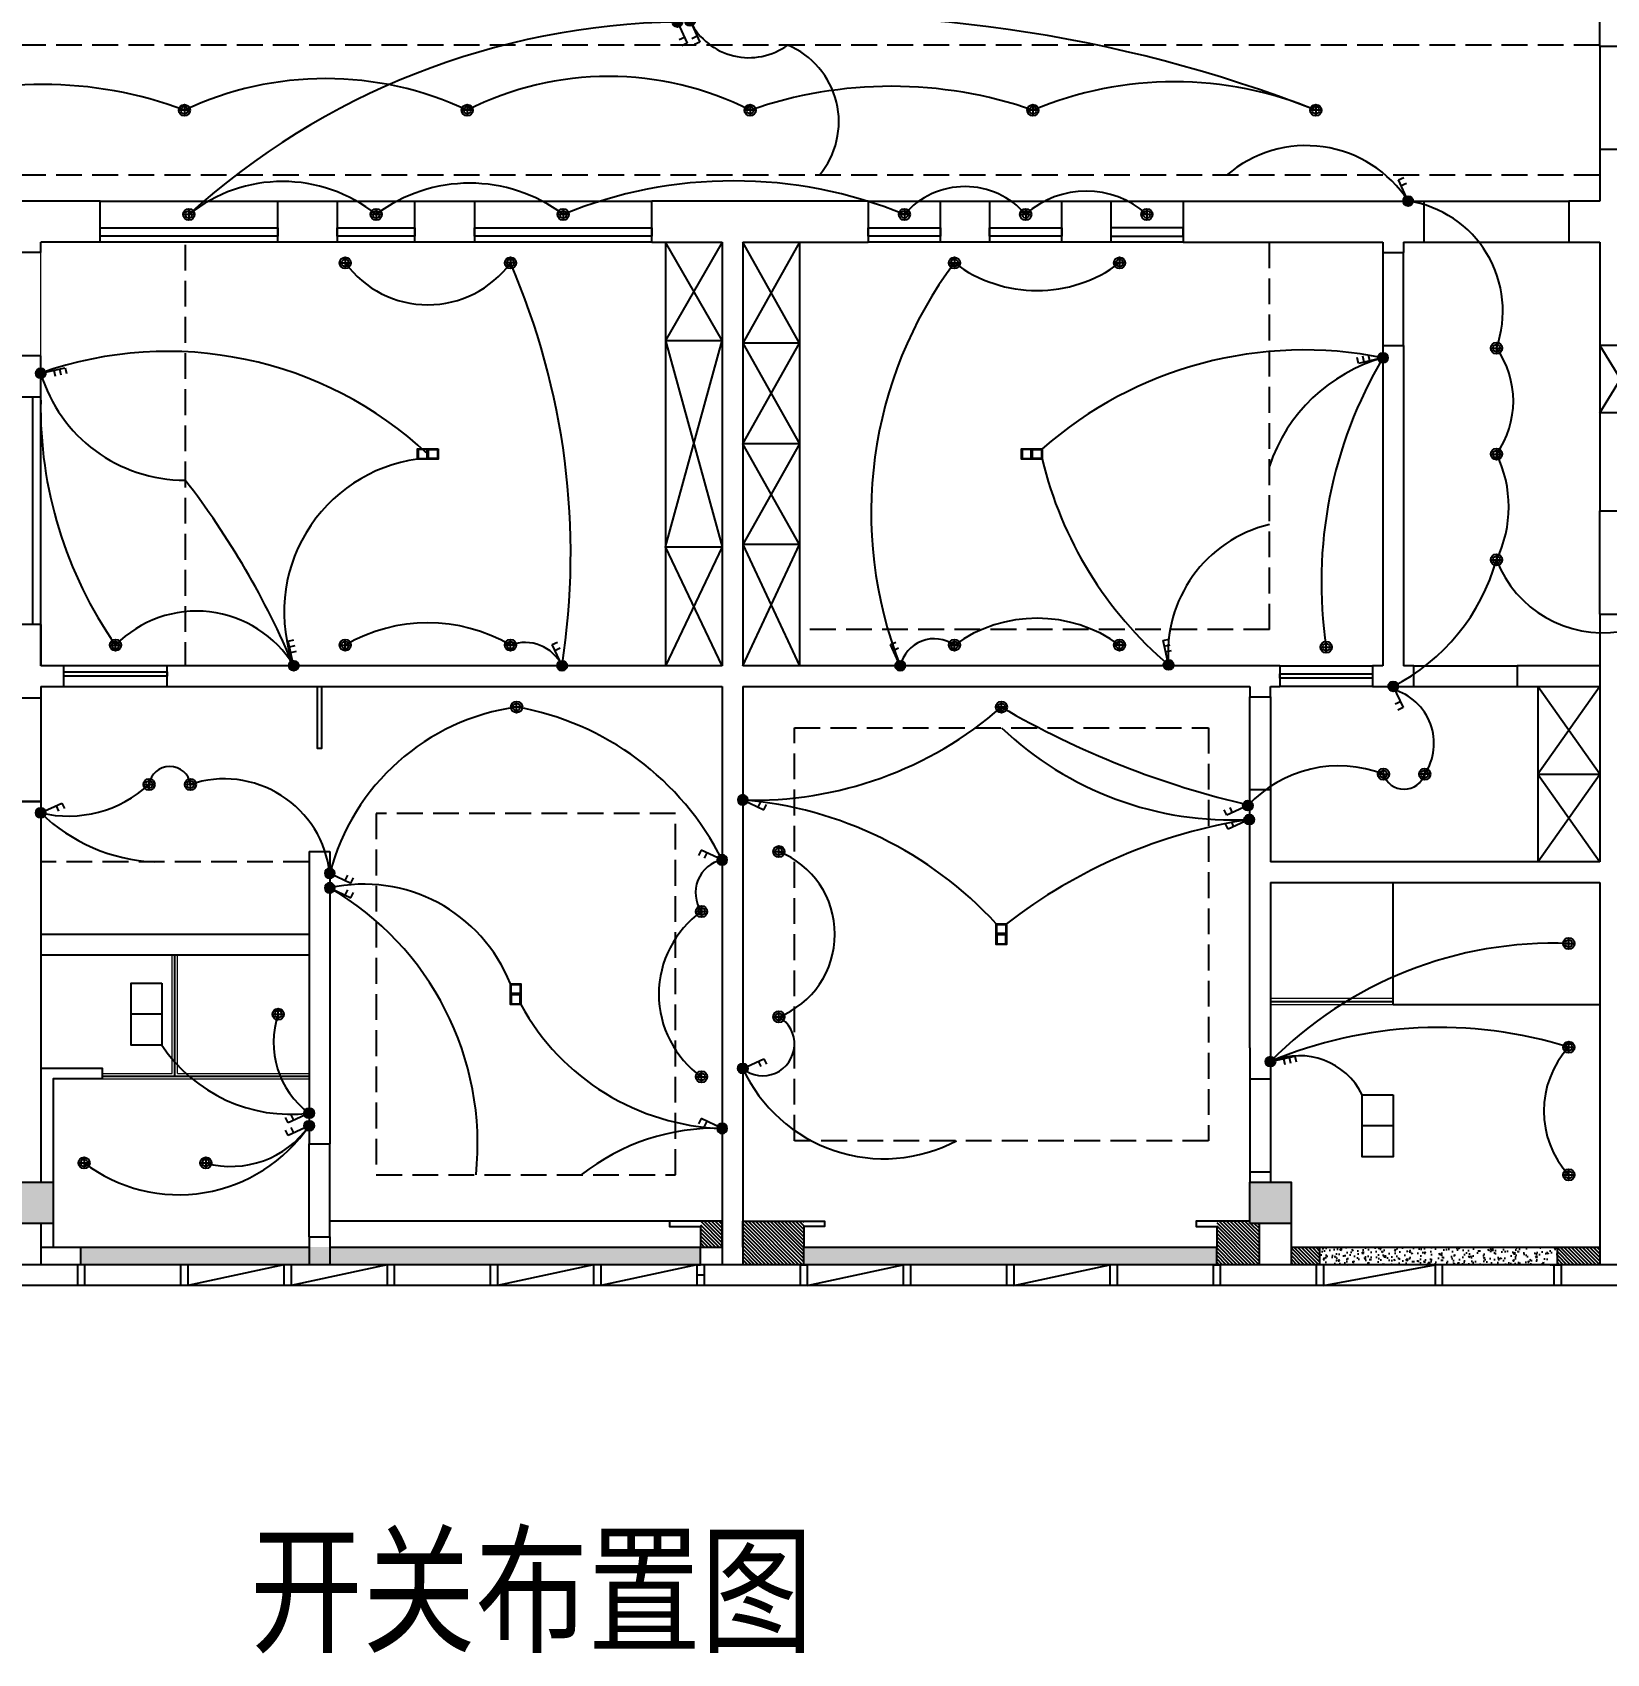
# Model space of a CAD drawing. Header units: millimetres. Extents: x 561810 to 956823, y -438984 to -391712.
# Drawn here: x 830117 to 845363, y -418569 to -402870 of the extents above; entities that cross this region are included whole.
import ezdxf

# ---------------------------------------------------------------- set-up
doc = ezdxf.new("R2010")
doc.units = ezdxf.units.MM
doc.header["$LTSCALE"] = 10
doc.header["$MEASUREMENT"] = 0
doc.linetypes.add('DASH', pattern=[0.35, 0.25, -0.1])
doc.layers.get('0').update_dxf_attribs({"linetype": 'CONTINUOUS'})
for name, color, linetype in [('4-P灯具', 142, 'CONTINUOUS'), ('5-P开关', 4, 'CONTINUOUS'), ('5-P开关图例', 4, 'CONTINUOUS'), ('PUB_HATCH', 144, 'CONTINUOUS'), ('WALL', 7, 'CONTINUOUS'), ('WINDOW', 4, 'CONTINUOUS'), ('填充', 8, 'CONTINUOUS'), ('墙', 7, 'CONTINUOUS')]:
    doc.layers.add(name, color=color, linetype=linetype)
doc.layers.add('家居内线', color=251, linetype='CONTINUOUS', lineweight=13)
doc.layers.add('细线', color=250, linetype='CONTINUOUS', lineweight=5)
doc.styles.add('12', font='', dxfattribs={"width": 0.8})
doc.styles.get('12').set_extended_font_data('SimSun')

# ---------------------------------------------------------------- blocks, each defined once
blk = doc.blocks.new('ghdfg')
at = {"layer": '5-P开关图例'}
blk.add_hatch(color=4, dxfattribs=at).paths.add_polyline_path([(251192, 62859, 1), (251095, 62859, 1)])
at = {"layer": '5-P开关图例', "color": 4}
for p, q in [((251152, 62875), (251265, 63070)), ((251209, 62973), (251259, 62944)), ((251237, 63022), (251287, 62993)), ((251265, 63070), (251315, 63041))]:
    blk.add_line(p, q, dxfattribs=at)
blk.add_circle((251144, 62859), 48.4, dxfattribs=at)
blk = doc.blocks.new('dfghdfhgd')
at = {"layer": '5-P开关图例'}
blk.add_hatch(color=4, dxfattribs=at).paths.add_polyline_path([(251209, 63552, 1), (251112, 63552, 1)])
at = {"layer": '5-P开关图例', "color": 4}
for p, q in [((251160, 63552), (251273, 63747)), ((251273, 63747), (251323, 63719)), ((251242, 63694), (251292, 63666))]:
    blk.add_line(p, q, dxfattribs=at)
blk.add_circle((251160, 63552), 48.4, dxfattribs=at)

msp = doc.modelspace()

# ---------------------------------------------------------------- hatches: boundary and pattern name
h = msp.add_hatch()
h.set_pattern_fill('ANSI31', color=250, scale=200, angle=-90, style=0)
h.set_pattern_definition([(315, (836796.954, -414802.755), (17.6777, 17.6777), [])])
h.paths.add_polyline_path([(836587, -414382.8), (836587, -414632.8), (836797, -414632.8), (836797, -414382.8)])
h = msp.add_hatch()
h.set_pattern_fill('ANSI31', color=250, scale=200, angle=-90, style=0)
h.set_pattern_definition([(315, (837786.954, -414802.755), (17.6777, 17.6777), [])])
h.paths.add_polyline_path([(837587, -414632.8), (837587, -414382.8), (836997, -414382.8), (836997, -414632.8), (836997, -414802.8), (837587, -414802.8)])
h = msp.add_hatch()
h.set_pattern_fill('ANSI31', color=250, scale=200, angle=-90, style=0)
h.set_pattern_definition([(315, (841996.954, -414802.755), (17.6777, 17.6777), [])])
h.paths.add_polyline_path([(841997, -414802.8), (841997, -414402.8), (841907, -414402.8), (841907, -414382.8), (841587, -414382.8), (841587, -414632.8), (841587, -414802.8), (841622, -414802.8)])
h = msp.add_hatch()
h.set_pattern_fill('AR-CONC', color=250, scale=20, style=0)
h.set_pattern_definition([(50, (835586.95, -414802.76), (143.452, -12.5504), [15, -165]), (355, (835586.95, -414802.76), (-27.7503, 150.4384), [12, -132]), (100.4514, (835598.91, -414803.8), (115.702, 137.888), [12.748, -140.2284]), (46.184, (835586.95, -414762.76), (213.448, -33.104), [22.5, -247.5]), (96.6356, (835604.74, -414765.51), (186.9325, 194.824), [19.122, -210.343]), (351.184, (835586.95, -414762.76), (186.932, 194.824), [18, -198]), (21, (835606.95, -414772.76), (119.3814, -80.5238), [15, -165]), (326, (835606.95, -414772.76), (48.663, 145.03), [12, -132]), (71.4514, (835616.9, -414779.47), (168.0445, 64.506), [12.748, -140.2284]), (37.5, (835586.954, -414802.755), (2.43197, 66.57877), [0, -130.4, 0, -134, 0, -132.5]), (7.5, (835586.954, -414802.755), (52.6139, 78.8823), [0, -76.4, 0, -127.4, 0, -50.5]), (327.5, (835542.354, -414802.755), (106.7645, -4.511), [0, -50, 0, -156, 0, -207]), (317.5, (835522.35, -414802.755), (116.6372, 20.021), [0, -65, 0, -103.6, 0, -147])])
h.paths.add_polyline_path([(830587, -414632.8), (830587, -414802.8), (830622, -414802.8), (836587, -414802.8), (836587, -414632.8)])
h = msp.add_hatch()
h.set_pattern_fill('AR-CONC', color=250, scale=20, style=0)
h.set_pattern_definition([(50, (841586.95, -414802.76), (143.452, -12.5504), [15, -165]), (355, (841586.95, -414802.76), (-27.75, 150.4384), [12, -132]), (100.4514, (841598.91, -414803.8), (115.702, 137.888), [12.748, -140.2284]), (46.184, (841586.95, -414762.76), (213.448, -33.104), [22.5, -247.5]), (96.6356, (841604.74, -414765.51), (186.933, 194.824), [19.122, -210.343]), (351.184, (841586.95, -414762.76), (186.932, 194.824), [18, -198]), (21, (841606.95, -414772.76), (119.3814, -80.5238), [15, -165]), (326, (841606.95, -414772.76), (48.663, 145.03), [12, -132]), (71.4514, (841616.9, -414779.47), (168.0445, 64.506), [12.748, -140.2284]), (37.5, (841586.954, -414802.755), (2.432, 66.5788), [0, -130.4, 0, -134, 0, -132.5]), (7.5, (841586.954, -414802.755), (52.6139, 78.8823), [0, -76.4, 0, -127.4, 0, -50.5]), (327.5, (841542.354, -414802.755), (106.7645, -4.511), [0, -50, 0, -156, 0, -207]), (317.5, (841522.35, -414802.755), (116.6372, 20.021), [0, -65, 0, -103.6, 0, -147])])
h.paths.add_polyline_path([(841587, -414802.8), (841587, -414632.8), (837587, -414632.8), (837587, -414802.8), (837622, -414802.8)])
h = msp.add_hatch()
h.set_pattern_fill('AR-CONC', color=250, scale=20, style=0)
h.set_pattern_definition([(50, (844886.95, -414802.76), (143.452, -12.5504), [15, -165]), (355, (844886.95, -414802.76), (-27.75, 150.438), [12, -132]), (100.4514, (844898.91, -414803.8), (115.702, 137.888), [12.748, -140.228]), (46.184, (844886.95, -414762.76), (213.448, -33.104), [22.5, -247.5]), (96.636, (844904.74, -414765.51), (186.933, 194.824), [19.122, -210.343]), (351.184, (844886.95, -414762.76), (186.932, 194.824), [18, -198]), (21, (844906.95, -414772.76), (119.3814, -80.524), [15, -165]), (326, (844906.95, -414772.76), (48.663, 145.03), [12, -132]), (71.4514, (844916.9, -414779.47), (168.0445, 64.506), [12.748, -140.228]), (37.5, (844886.954, -414802.755), (2.432, 66.5788), [0, -130.4, 0, -134, 0, -132.5]), (7.5, (844886.954, -414802.755), (52.614, 78.8823), [0, -76.4, 0, -127.4, 0, -50.5]), (327.5, (844842.354, -414802.755), (106.7645, -4.511), [0, -50, 0, -156, 0, -207]), (317.5, (844822.35, -414802.755), (116.6372, 20.021), [0, -65, 0, -103.6, 0, -147])])
h.paths.add_polyline_path([(842587, -414632.8), (842587, -414802.8), (842622, -414802.8), (844887, -414802.8), (844887, -414632.8)])
at = {"layer": 'PUB_HATCH'}
h = msp.add_hatch(color=256, dxfattribs=at)
h.paths.add_polyline_path([(829917, -414402.8), (829917, -414002.8), (830317, -414002.8), (830317, -414402.8)])
h.paths.add_polyline_path([(818057, -414402.8), (818057, -414002.8), (818457, -414002.8), (818457, -414402.8)])
h.paths.add_polyline_path([(818057, -409202.8), (818057, -408802.8), (818457, -408802.8), (818457, -409202.8)])
h.paths.add_polyline_path([(818057, -402742.8), (818057, -402342.8), (818457, -402342.8), (818457, -402742.8)])
h.paths.add_polyline_path([(853767, -402742.8), (853767, -402342.8), (854167, -402342.8), (854167, -402742.8)])
h.paths.add_polyline_path([(853767, -409202.8), (853767, -408802.8), (854167, -408802.8), (854167, -409202.8)])
h.paths.add_polyline_path([(853767, -414402.8), (853767, -414002.8), (854167, -414002.8), (854167, -414402.8)])
h.paths.add_polyline_path([(841907, -414402.8), (841907, -414002.8), (842307, -414002.8), (842307, -414402.8)])
at = {"layer": '墙'}
h = msp.add_hatch(dxfattribs=at)
h.set_pattern_fill('ANSI31', color=250, scale=200, angle=-90, style=0)
h.set_pattern_definition([(315, (845296.954, -414802.755), (17.67767, 17.67767), [])])
h.paths.add_polyline_path([(842587, -414802.8), (842587, -414632.8), (842307, -414632.8), (842307, -414802.8)])
h.paths.add_polyline_path([(844887, -414632.8), (844887, -414802.8), (844922, -414802.8), (845297, -414802.8), (845297, -414632.8)])

# ---------------------------------------------------------------- linework, layer by layer
at = {"color": 250}
for p, q in [((830772.4, -404502.8), (832492.4, -404502.8)), ((833067.3, -404502.8), (833822.2, -404502.8)), ((834397.1, -404502.8), (836117, -404502.8)), ((838212, -404502.8), (841261.8, -404502.8)), ((836117, -404902.8), (830772.4, -404902.8)), ((841261.8, -404902.8), (838212, -404902.8))]:
    msp.add_line(p, q, dxfattribs=at)
at = {"color": 1}
for p, q in [((830552, -414802.8), (830552, -415002.8)), ((830622, -414802.8), (830552, -414802.8)), ((830622, -414802.8), (830622, -415002.8)), ((831552, -414802.8), (831552, -415002.8)), ((831622, -414802.8), (831622, -415002.8)), ((832552, -414802.8), (831622, -415002.8)), ((832552, -414802.8), (832552, -415002.8)), ((832622, -414802.8), (832622, -415002.8)), ((833552, -414802.8), (832622, -415002.8)), ((833552, -414802.8), (833552, -415002.8)), ((833622, -414802.8), (833622, -415002.8)), ((834552, -414802.8), (834552, -415002.8)), ((834622, -414802.8), (834622, -415002.8)), ((835552, -414802.8), (834622, -415002.8)), ((835552, -414802.8), (835552, -415002.8)), ((835622, -414802.8), (835622, -415002.8)), ((836552, -414802.8), (835622, -415002.8)), ((836552, -414802.8), (836552, -415002.8)), ((836622, -414802.8), (836552, -414802.8)), ((836552, -414802.8), (836587, -414802.8)), ((836622, -414902.8), (836552, -414902.8)), ((836622, -414802.8), (836622, -415002.8)), ((837552, -414802.8), (837552, -415002.8)), ((837552, -414802.8), (837622, -414802.8)), ((837622, -414802.8), (837622, -415002.8)), ((837622, -415002.8), (838552, -414802.8)), ((838552, -414802.8), (838552, -415002.8)), ((838622, -414802.8), (838622, -415002.8)), ((839552, -414802.8), (839552, -415002.8)), ((839622, -414802.8), (839622, -415002.8)), ((839622, -415002.8), (840552, -414802.8)), ((840552, -414802.8), (840552, -415002.8)), ((840622, -414802.8), (840622, -415002.8)), ((841552, -414802.8), (841552, -415002.8)), ((841622, -414802.8), (841622, -415002.8)), ((842552, -414802.8), (842552, -415002.8)), ((842622, -414802.8), (842622, -415002.8)), ((842622, -415002.8), (843702, -414802.8)), ((843702, -414802.8), (843702, -415002.8)), ((843772, -414802.8), (843772, -415002.8)), ((844852, -414802.8), (844852, -415002.8)), ((844922, -414802.8), (844922, -415002.8))]:
    msp.add_line(p, q, dxfattribs=at)
at = {"color": 250}
for points in [[(836797, -404902.8), (836247, -405852.8), (836797, -407852.8), (836247, -409002.8)], [(836797, -409002.8), (836247, -407852.8), (836797, -405852.8), (836247, -404902.8)], [(837547, -404902.8), (836997, -405877.8), (837547, -406852.8), (836997, -407827.8), (837547, -409002.8)], [(836997, -409002.8), (837547, -407827.8), (836997, -406852.8), (837547, -405877.8), (836997, -404902.8)]]:
    msp.add_lwpolyline(points, dxfattribs=at)
at = {"color": 1}
for points in [[(842622, -414802.8), (842552, -414802.8)], [(844852, -414802.8), (844922, -414802.8)]]:
    msp.add_lwpolyline(points, dxfattribs=at)
at = {"color": 251}
for centre, radius, start, end in [((836467.7, -409972.6), 7203.8, 90.83179, 132.1613), ((837676.1, -416110.2), 13403, 68.68842, 95.09086), ((837057.6, -402477.7), 637.1, 207.08372, 306.05371), ((837121.6, -403736), 805.7, 320.10557, 67.30111), ((830217.8, -407263.3), 3889.2, 69.3613, 110.63871), ((832958.5, -406534.4), 3216.9, 64.7968, 115.2032), ((835698.1, -406321.6), 3025.7, 63.08039, 116.91961), ((838437.8, -407559.6), 4167.4, 70.80994, 109.19006), ((841177.5, -406886.2), 3538.3, 67.22318, 112.77682), ((842453.2, -405144.3), 1178.1, 32.99343, 130.82139), ((832539.6, -405763.2), 1449.4, 51.25275, 128.74725), ((834351.9, -405836.6), 1506.2, 53.06025, 126.93975), ((836909.5, -408673.7), 4365.8, 67.75916, 112.24084), ((839149.4, -405137.4), 774.4, 40.66302, 139.33698), ((840324.3, -405285.4), 878.1, 48.00749, 131.99251), ((843280.6, -405568.5), 1077.8, 340.52809, 81.4219), ((833947, -404513.7), 993.5, 216.36663, 323.63337), ((828239.9, -407919), 7090.4, 351.20827, 23.40325), ((842280.7, -407522.1), 4039.9, 143.17443, 201.49987), ((839847, -404038.1), 1331.7, 233.07723, 306.92277), ((831427.5, -409649.2), 3690.4, 46.94343, 109.4775), ((842433.5, -409782.9), 3837.9, 78.52652, 131.37092), ((843575.7, -406440.3), 884.6, 324.59383, 35.4062), ((843632.3, -407579.1), 1617.1, 105.617, 161.70209), ((846862.8, -408196), 4262.2, 149.32634, 188.45584), ((831591.7, -405749.1), 1456.9, 196.79603, 270.20562), ((834218.7, -406498.3), 4022.3, 179.06127, 214.95304), ((834050.4, -408484.8), 1496, 97.81685, 200.25564), ((843567.8, -406119.3), 3775.7, 193.53115, 229.60624), ((843253.8, -407465.3), 1162, 333.82943, 26.17057), ((825248.9, -412120.8), 8028.3, 22.85395, 37.74807), ((842395.1, -408880), 1279.3, 103.47863, 185.15664), ((842386.8, -407439.4), 1984.4, 297.29619, 344.25713), ((845324.9, -407582), 1101.7, 201.0491, 278.98254), ((831706.5, -409574.8), 1100.7, 31.30974, 135.46334), ((833947, -410184.8), 1596.9, 59.93502, 120.06498), ((839847, -409905.6), 1362.5, 54.04378, 125.95622), ((834886.7, -409178.5), 400.9, 26.00344, 110.39374), ((838852.5, -409081.3), 339.7, 55.07366, 166.63526), ((843149.9, -409754.3), 541.7, 326.56696, 74.21885), ((835110.9, -411567.1), 2185.6, 97.99304, 165.28887), ((834326.4, -412126.4), 2765.7, 26.71076, 79.99297), ((837107, -406673), 3631.4, 268.26286, 311.26198), ((843818.7, -401993.8), 8574.8, 239.77329, 257.11764), ((841736.9, -407255.1), 3241.3, 226.40877, 272.93418), ((831447, -410179.6), 201.8, 7.63985, 172.36015), ((842769.4, -411170.7), 1198.7, 68.84897, 137.22284), ((830463.6, -409301.6), 1156.8, 256.6739, 312.62348), ((831976, -411125.9), 1027.3, 6.36341, 108.68108), ((843402, -409989.4), 209.8, 197.58617, 342.41383), ((836693.8, -414034.1), 3743.7, 42.54543, 85.35595), ((831375.7, -409210.5), 1694, 225.90768, 267.35445), ((842660.7, -415495.1), 5060, 98.61481, 127.90723), ((837028.1, -411602.8), 861.2, 291.72998, 68.27002), ((836862.2, -411199.3), 322.8, 101.66063, 214.73656), ((833325.2, -412648.5), 1530, 21.6832, 102.39055), ((831559, -413638), 2870, 354.1061, 59.93233), ((837164.9, -412183.3), 981.1, 125.36993, 234.63007), ((844849, -415543.3), 3853.4, 87.80014, 135.36563), ((833302.1, -412651.7), 850.3, 161.20407, 233.54964), ((836871.8, -411177.3), 2307.2, 208.64335, 268.14165), ((837191.4, -412666.4), 306.1, 230.55253, 59.46343), ((843740.9, -416716.7), 4210.7, 72.64154, 112.83371), ((832617.9, -411851.3), 1495.1, 213.55821, 276.87851), ((845662.7, -413315.3), 907.8, 137.14172, 222.85828), ((842386.8, -413460.9), 681.4, 26.42093, 112.6553), ((838364.7, -412269.9), 1507, 204.83146, 297.81763), ((831535.2, -412598.8), 1526.1, 233.00836, 325.7693), ((832042.1, -412930.5), 920.5, 254.55343, 325.09097), ((836730.1, -415575.2), 2093, 88.16909, 128.30435)]:
    msp.add_arc(centre, radius, start, end, dxfattribs=at)
at = {"layer": '4-P灯具', "color": 250, "ltscale": 20}
for p, q in [((831588.6, -403568.8), (831588.6, -403678.8)), ((834328.3, -403568.8), (834328.3, -403678.8)), ((837068, -403568.8), (837068, -403678.8)), ((839807.6, -403568.8), (839807.6, -403678.8)), ((842547.3, -403568.8), (842547.3, -403678.8)), ((831643.6, -403623.8), (831533.6, -403623.8)), ((834383.3, -403623.8), (834273.3, -403623.8)), ((837123, -403623.8), (837013, -403623.8)), ((839862.6, -403623.8), (839752.6, -403623.8)), ((842602.3, -403623.8), (842492.3, -403623.8)), ((831687.4, -404632.8), (831577.4, -404632.8)), ((831632.4, -404577.8), (831632.4, -404687.8)), ((833501.7, -404632.8), (833391.7, -404632.8)), ((833446.7, -404577.8), (833446.7, -404687.8)), ((835312.1, -404632.8), (835202.1, -404632.8)), ((835257.1, -404577.8), (835257.1, -404687.8)), ((838617, -404632.8), (838507, -404632.8)), ((838562, -404577.8), (838562, -404687.8)), ((839791.9, -404632.8), (839681.9, -404632.8)), ((839736.9, -404577.8), (839736.9, -404687.8)), ((840966.8, -404632.8), (840856.8, -404632.8)), ((840911.8, -404577.8), (840911.8, -404687.8)), ((833092, -405102.8), (833202, -405102.8)), ((833147, -405047.8), (833147, -405157.8)), ((834802, -405102.8), (834692, -405102.8)), ((834747, -405047.8), (834747, -405157.8)), ((838992, -405102.8), (839102, -405102.8)), ((839047, -405047.8), (839047, -405157.8)), ((840702, -405102.8), (840592, -405102.8)), ((840647, -405047.8), (840647, -405157.8)), ((844241.7, -405927.8), (844351.7, -405927.8)), ((844296.7, -405872.8), (844296.7, -405982.8)), ((844296.7, -406897.8), (844296.7, -407007.8)), ((844241.7, -406952.8), (844351.7, -406952.8)), ((844241.7, -407977.8), (844351.7, -407977.8)), ((844296.7, -407922.8), (844296.7, -408032.8)), ((830922, -408857.8), (830922, -408747.8)), ((833147, -408857.8), (833147, -408747.8)), ((834747, -408857.8), (834747, -408747.8)), ((839047, -408857.8), (839047, -408747.8)), ((840647, -408857.8), (840647, -408747.8)), ((842647, -408877.8), (842647, -408767.8)), ((830867, -408802.8), (830977, -408802.8)), ((833092, -408802.8), (833202, -408802.8)), ((834802, -408802.8), (834692, -408802.8)), ((838992, -408802.8), (839102, -408802.8)), ((840702, -408802.8), (840592, -408802.8)), ((842592, -408822.8), (842702, -408822.8)), ((834862, -409402.8), (834752, -409402.8)), ((834807, -409457.8), (834807, -409347.8)), ((839557, -409402.8), (839447, -409402.8)), ((839502, -409457.8), (839502, -409347.8)), ((843202, -410107.8), (843202, -409997.8)), ((843602, -410107.8), (843602, -409997.8)), ((831192, -410152.8), (831302, -410152.8)), ((831247, -410207.8), (831247, -410097.8)), ((831702, -410152.8), (831592, -410152.8)), ((831647, -410207.8), (831647, -410097.8)), ((843147, -410052.8), (843257, -410052.8)), ((843657, -410052.8), (843547, -410052.8)), ((837292, -410802.8), (837402, -410802.8)), ((837347, -410857.8), (837347, -410747.8)), ((836542, -411383.3), (836652, -411383.3)), ((836597, -411328.3), (836597, -411438.3)), ((844942, -411692.8), (845052, -411692.8)), ((844997, -411747.8), (844997, -411637.8)), ((832442.2, -412377.8), (832552.2, -412377.8)), ((832497.2, -412432.8), (832497.2, -412322.8)), ((837347, -412457.8), (837347, -412347.8)), ((837292, -412402.8), (837402, -412402.8)), ((844942.2, -412697.8), (845052.2, -412697.8)), ((844997.2, -412752.8), (844997.2, -412642.8)), ((836542, -412983.3), (836652, -412983.3)), ((836597, -413038.3), (836597, -412928.3)), ((830617, -413762.8), (830617, -413872.8)), ((831797, -413762.8), (831797, -413872.8)), ((830562, -413817.8), (830672, -413817.8)), ((831742, -413817.8), (831852, -413817.8)), ((844942.2, -413932.8), (845052.2, -413932.8)), ((844997.2, -413987.8), (844997.2, -413877.8))]:
    msp.add_line(p, q, dxfattribs=at)
at = {"layer": '4-P灯具', "color": 142}
for points in [[(834047, -406902.8), (834047, -407002.8), (833847, -407002.8), (833847, -406902.8), (834047, -406902.8)], [(839897, -406902.8), (839897, -407002.8), (839697, -407002.8), (839697, -406902.8), (839897, -406902.8)], [(839452, -411502.8), (839552, -411502.8), (839552, -411702.8), (839452, -411702.8), (839452, -411502.8)], [(834747, -412083.3), (834847, -412083.3), (834847, -412283.3), (834747, -412283.3), (834747, -412083.3)]]:
    msp.add_lwpolyline(points, dxfattribs=at)
for centre in [(831588.6, -403623.8), (834328.3, -403623.8), (837068, -403623.8), (839807.6, -403623.8), (842547.3, -403623.8), (831632.4, -404632.8), (833446.7, -404632.8), (835257.1, -404632.8), (838562, -404632.8), (839736.9, -404632.8), (840911.8, -404632.8), (833147, -405102.8), (834747, -405102.8), (839047, -405102.8), (840647, -405102.8), (844296.7, -405927.8), (844296.7, -406952.8), (844296.7, -407977.8), (830922, -408802.8), (833147, -408802.8), (834747, -408802.8), (839047, -408802.8), (840647, -408802.8), (842647, -408822.8), (834807, -409402.8), (839502, -409402.8), (843202, -410052.8), (843602, -410052.8), (831247, -410152.8), (831647, -410152.8), (837347, -410802.8), (836597, -411383.3), (844997, -411692.8), (832497.2, -412377.8), (837347, -412402.8), (844997.2, -412697.8), (836597, -412983.3), (830617, -413817.8), (831797, -413817.8), (844997.2, -413932.8)]:
    msp.add_circle(centre, 55, dxfattribs=at)
at = {"layer": '4-P灯具', "color": 250, "ltscale": 20}
for centre in [(831588.6, -403623.8), (834328.3, -403623.8), (837068, -403623.8), (839807.6, -403623.8), (842547.3, -403623.8), (831632.4, -404632.8), (833446.7, -404632.8), (835257.1, -404632.8), (838562, -404632.8), (839736.9, -404632.8), (840911.8, -404632.8), (833147, -405102.8), (834747, -405102.8), (839047, -405102.8), (840647, -405102.8), (844296.7, -405927.8), (844296.7, -406952.8), (844296.7, -407977.8), (830922, -408802.8), (833147, -408802.8), (834747, -408802.8), (839047, -408802.8), (840647, -408802.8), (842647, -408822.8), (834807, -409402.8), (839502, -409402.8), (843202, -410052.8), (843602, -410052.8), (831247, -410152.8), (831647, -410152.8), (837347, -410802.8), (836597, -411383.3), (844997, -411692.8), (832497.2, -412377.8), (837347, -412402.8), (844997.2, -412697.8), (836597, -412983.3), (830617, -413817.8), (831797, -413817.8), (844997.2, -413932.8)]:
    msp.add_circle(centre, 35, dxfattribs=at)
at = {"layer": 'WALL'}
for p, q in [((845297, -403002.8), (845297, -402742.8)), ((845297, -403002.8), (845497, -403002.8)), ((845497, -404002.8), (845297, -404002.8)), ((845297, -404002.8), (845297, -404502.8)), ((830772.4, -404502.8), (829997, -404502.8)), ((830772.4, -404902.8), (830772.4, -404502.8)), ((832492.4, -404902.8), (832492.4, -404502.8)), ((838212, -404502.8), (836117, -404502.8)), ((836117, -404902.8), (836117, -404502.8)), ((838212, -404502.8), (838212, -404902.8)), ((841261.8, -404502.8), (843596.6, -404502.8)), ((841261.8, -404502.8), (841261.8, -404902.8)), ((843596.6, -404902.8), (843596.6, -404502.8)), ((845297, -404502.8), (844996.8, -404502.8)), ((844996.8, -404502.8), (844996.8, -404902.8)), ((830197, -405002.8), (829997, -405002.8)), ((830197, -405002.8), (830197, -404902.8)), ((830772.4, -404902.8), (830197, -404902.8)), ((836117, -404902.8), (836797, -404902.8)), ((836797, -404902.8), (836797, -409002.8)), ((836997, -404902.8), (836997, -409002.8)), ((836997, -404902.8), (838212, -404902.8)), ((841261.8, -404902.8), (843197, -404902.8)), ((843196.6, -405002.8), (843397, -405002.8)), ((843197, -404902.8), (843197, -405002.8)), ((843397, -404902.8), (843596.6, -404902.8)), ((843397, -404902.8), (843397, -405002.8)), ((844996.8, -404902.8), (845297, -404902.8)), ((845297, -404902.8), (845297, -405902.8)), ((843197, -405902.8), (843197, -409002.8)), ((843197, -405902.8), (843397, -405902.8)), ((843397, -405902.8), (843397, -409002.8)), ((845696.8, -405902.8), (845297, -405902.8)), ((830197, -406002.8), (829997, -406002.8)), ((830197, -409002.8), (830197, -406002.8)), ((830197, -406402.8), (829997, -406402.8)), ((845297, -406552.8), (845297, -407502.8)), ((845696.8, -406552.8), (845297, -406552.8)), ((845297, -407502.8), (845497, -407502.8)), ((830197, -408602.8), (829997, -408602.8)), ((830197, -408602.8), (830197, -409002.8)), ((845297, -408502.8), (845297, -410902.8)), ((845297, -408502.8), (845497, -408502.8)), ((830422, -409002.8), (830197, -409002.8)), ((830422, -409202.8), (830422, -409002.8)), ((836797, -409002.8), (831422, -409002.8)), ((831422, -409202.8), (831422, -409002.8)), ((831422, -409202.8), (831422, -409002.8)), ((842197, -409002.8), (836997, -409002.8)), ((842197, -409002.8), (842197, -409202.8)), ((843097, -409002.8), (843097, -409202.8)), ((843197, -409002.8), (843097, -409002.8)), ((843496.6, -409002.8), (843397, -409002.8)), ((843496.6, -409202.8), (843496.6, -409002.8)), ((845297, -409002.8), (844496.6, -409002.8)), ((844496.6, -409002.8), (844496.6, -409202.8)), ((830197, -409202.8), (830197, -409317.8)), ((830197, -409202.8), (830422, -409202.8)), ((830197, -409202.8), (830197, -409317.8)), ((831422, -409202.8), (836797, -409202.8)), ((836797, -409202.8), (836797, -414802.8)), ((836997, -409202.8), (836997, -414802.8)), ((836997, -409202.8), (841907, -409202.8)), ((841907, -409202.8), (841907, -409302.8)), ((842107, -409202.8), (842197, -409202.8)), ((842107, -409302.8), (842107, -409202.8)), ((843097, -409202.8), (843496.6, -409202.8)), ((844496.6, -409202.8), (845297, -409202.8)), ((830197, -409317.8), (829997, -409317.8)), ((829997, -410317.8), (830197, -410317.8)), ((830197, -410317.8), (829997, -410317.8)), ((830197, -410317.8), (830197, -414002.8)), ((842107, -410202.8), (842107, -410902.8)), ((842107, -410202.8), (842107, -410902.8)), ((832797, -410802.8), (832797, -413632.8)), ((832797, -410802.8), (832997, -410802.8)), ((832997, -410802.8), (832997, -413632.8)), ((845297, -410902.8), (842107, -410902.8)), ((842107, -411102.8), (842107, -413002.8)), ((842107, -411102.8), (845297, -411102.8)), ((845297, -411102.8), (845297, -414802.8)), ((830197, -411602.8), (832797, -411602.8)), ((830197, -411802.8), (832797, -411802.8)), ((832797, -413632.8), (832997, -413632.8)), ((841907, -413902.8), (841907, -414002.8)), ((842107, -413902.8), (842107, -414002.8)), ((830197, -414402.8), (830197, -414802.8)), ((841997, -414402.8), (841997, -414802.8)), ((842307, -414402.8), (842307, -414802.8)), ((832797, -414532.8), (832997, -414532.8)), ((832797, -414532.8), (832797, -414802.8)), ((832997, -414532.8), (832997, -414802.8)), ((830197, -414632.8), (832797, -414632.8)), ((832997, -414632.8), (836797, -414632.8)), ((837587, -414632.8), (841587, -414632.8)), ((842307, -414632.8), (845297, -414632.8))]:
    msp.add_line(p, q, dxfattribs=at)
for points in [[(832492.4, -404502.8), (833067.3, -404502.8), (833067.3, -404902.8), (832492.4, -404902.8)], [(833822.2, -404502.8), (834397.1, -404502.8), (834397.1, -404902.8), (833822.2, -404902.8)], [(838912, -404502.8), (839386.9, -404502.8), (839386.9, -404902.8), (838912, -404902.8)], [(840086.9, -404502.8), (840561.8, -404502.8), (840561.8, -404902.8), (840086.9, -404902.8)]]:
    msp.add_lwpolyline(points, close=True, dxfattribs=at)
for points in [[(841907, -409302.8), (842107, -409302.8)], [(841907, -412702.8), (841907, -410502.8), (841907, -410502.8), (841907, -410202.8), (842107, -410202.8)], [(841907, -412702.8), (841907, -412702.8), (841907, -413002.8), (842107, -413002.8)], [(830797, -413002.8), (830797, -412902.8), (830197, -412902.8)], [(830797, -413002.8), (830317, -413002.8), (830317, -414632.8)], [(841907, -413902.8), (842107, -413902.8)], [(829917, -414402.8), (829917, -414002.8), (830317, -414002.8), (830317, -414402.8), (829917, -414402.8)], [(841907, -414402.8), (841907, -414002.8), (842307, -414002.8), (842307, -414402.8), (841907, -414402.8)], [(841907, -414402.8), (841907, -414002.8), (842307, -414002.8), (842307, -414402.8), (841907, -414402.8)], [(841997, -414002.8), (842197, -414002.8)], [(842587, -414802.8), (842587, -414632.8)], [(844887, -414802.8), (844887, -414632.8)]]:
    msp.add_lwpolyline(points, dxfattribs=at)
at = {"layer": 'WINDOW'}
for p, q in [((830117, -406402.8), (830117, -408602.8)), ((831497, -412977.8), (831497, -411802.8)), ((842107, -412252.8), (843297, -412252.8)), ((830797, -412977.8), (832797, -412977.8)), ((854617, -414802.8), (817617, -414802.8)), ((854737, -415002.8), (817417, -415002.8))]:
    msp.add_line(p, q, dxfattribs=at)
for points in [[(830772.4, -404762.8), (832492.4, -404762.8), (832492.4, -404842.8), (830772.4, -404842.8)], [(833067.3, -404762.8), (833822.2, -404762.8), (833822.2, -404842.8), (833067.3, -404842.8)], [(834397.1, -404762.8), (836117, -404762.8), (836117, -404842.8), (834397.1, -404842.8)], [(838212, -404762.8), (838912, -404762.8), (838912, -404842.8), (838212, -404842.8)], [(839386.9, -404762.8), (840086.9, -404762.8), (840086.9, -404842.8), (839386.9, -404842.8)], [(841261.8, -404762.8), (840561.8, -404762.8), (840561.8, -404842.8), (841261.8, -404842.8)], [(832917, -409202.8), (832917, -409802.8), (832877, -409802.8), (832877, -409202.8)]]:
    msp.add_lwpolyline(points, close=True, dxfattribs=at)
for points in [[(830422, -409062.8), (831422, -409062.8), (831422, -409102.8), (830422, -409102.8), (830422, -409062.8)], [(842197, -409082.8), (843097, -409082.8), (843097, -409122.8), (842197, -409122.8), (842197, -409082.8)]]:
    msp.add_lwpolyline(points, dxfattribs=at)
at = {"layer": '填充', "color": 2, "linetype": 'DASH', "ltscale": 100}
for p, q in [((845297, -402992.8), (827947, -402992.8)), ((845297, -404252.8), (829747, -404252.8)), ((831597, -404925.8), (831597, -409002.8)), ((842097, -408652.8), (842097, -404902.8)), ((842097, -408652.8), (837547, -408652.8)), ((832797, -410902.8), (830197, -410902.8))]:
    msp.add_line(p, q, dxfattribs=at)
at = {"layer": '填充', "color": 142, "ltscale": 0.01}
for p, q in [((843596.6, -404502.8), (844996.8, -404502.8)), ((843196.6, -405002.8), (843196.6, -405902.8)), ((843397, -405902.8), (843397, -405002.8)), ((843596.6, -404902.8), (844996.8, -404902.8)), ((845297, -405902.8), (845297, -406552.8)), ((845297, -408502.8), (845297, -407502.8)), ((831422, -409002.8), (830422, -409002.8)), ((843496.6, -409002.8), (844496.6, -409002.8)), ((830422, -409202.8), (831422, -409202.8)), ((843496.6, -409202.8), (844496.6, -409202.8)), ((830197, -409317.8), (830197, -410317.8)), ((841907, -410202.8), (841907, -409302.8)), ((842107, -409302.8), (842107, -410202.8)), ((843297, -412282.8), (843297, -411102.8)), ((843297, -412282.8), (845297, -412282.8)), ((841907, -413002.8), (841907, -413902.8)), ((842107, -413002.8), (842107, -413902.8)), ((832797, -414532.8), (832797, -413632.8)), ((832997, -414532.8), (832997, -413632.8)), ((836287, -414382.8), (832997, -414382.8)), ((830587, -414802.8), (830587, -414632.8)), ((836587, -414802.8), (836587, -414632.8))]:
    msp.add_line(p, q, dxfattribs=at)
at = {"layer": '填充', "color": 250, "ltscale": 0.01}
for p, q in [((836247, -404902.8), (836247, -409002.8)), ((837547, -404902.8), (837547, -409002.8)), ((836247, -405852.8), (836797, -405852.8)), ((837547, -405877.8), (836997, -405877.8)), ((837547, -406852.8), (836997, -406852.8)), ((837547, -407827.8), (836997, -407827.8)), ((836247, -407852.8), (836797, -407852.8)), ((844697, -409202.8), (844697, -410902.8)), ((844697, -410052.8), (845297, -410052.8))]:
    msp.add_line(p, q, dxfattribs=at)
at = {"layer": '填充', "color": 2, "linetype": 'DASH', "ltscale": 100}
for points in [[(837497, -409602.8), (841507, -409602.8), (841507, -413602.8), (837497, -413602.8)], [(833447, -413932.8), (836347, -413932.8), (836347, -410432.8), (833447, -410432.8)]]:
    msp.add_lwpolyline(points, close=True, dxfattribs=at)
at = {"layer": '填充', "color": 142, "ltscale": 0.01}
for points in [[(831372, -412077.8), (831372, -412677.8), (831072, -412677.8), (831072, -412077.8)], [(843297, -413157.8), (843297, -413757.8), (842997, -413757.8), (842997, -413157.8)]]:
    msp.add_lwpolyline(points, close=True, dxfattribs=at)
for points in [[(836797, -414632.8), (836797, -414382.8), (836287, -414382.8), (836287, -414432.8), (836587, -414432.8), (836587, -414632.8)], [(836797, -414632.8), (836797, -414382.8), (836287, -414382.8), (836287, -414432.8), (836587, -414432.8), (836587, -414632.8)], [(836997, -414632.8), (836997, -414382.8), (837787, -414382.8), (837787, -414432.8), (837587, -414432.8), (837587, -414632.8)], [(841907, -414382.8), (841387, -414382.8), (841387, -414432.8), (841587, -414432.8), (841587, -414632.8)], [(837587, -414802.8), (837587, -414632.8)], [(841552, -414802.8), (841622, -414802.8), (841587, -414802.8), (841587, -414632.8)]]:
    msp.add_lwpolyline(points, dxfattribs=at)
at = {"layer": '墙', "color": 142}
msp.add_line((845297, -403002.8), (845297, -404002.8), dxfattribs=at)
at = {"layer": '墙', "color": 250}
for p, q in [((845297, -406552.8), (845696.8, -405902.8)), ((845297, -405902.8), (845696.8, -406552.8)), ((842197, -409002.8), (843097, -409002.8)), ((843097, -409202.8), (842197, -409202.8)), ((831372, -412377.8), (831072, -412377.8)), ((843297, -413457.8), (842997, -413457.8))]:
    msp.add_line(p, q, dxfattribs=at)
for points in [[(845297, -409202.8), (844697, -410052.8), (845297, -410902.8)], [(844697, -410902.8), (845297, -410052.8), (844697, -409202.8)]]:
    msp.add_lwpolyline(points, dxfattribs=at)
at = {"layer": '家居内线', "color": 251}
for p, q in [((842107, -412222.8), (843297, -412222.8)), ((842107, -412282.8), (843297, -412282.8))]:
    msp.add_line(p, q, dxfattribs=at)
at = {"layer": '细线', "color": 142, "lineweight": 5}
msp.add_line((830197, -406002.8), (830197, -405002.8), dxfattribs=at)
at = {"layer": '细线', "color": 250, "lineweight": 5}
for p, q in [((833947, -407002.8), (833947, -406902.8)), ((839797, -407002.8), (839797, -406902.8)), ((839552, -411602.8), (839452, -411602.8)), ((834847, -412183.3), (834747, -412183.3))]:
    msp.add_line(p, q, dxfattribs=at)
at = {"layer": '细线'}
for p, q in [((831472, -412952.8), (831472, -411802.8)), ((831522, -412952.8), (831522, -411802.8)), ((830797, -412952.8), (831472, -412952.8)), ((830797, -413002.8), (832797, -413002.8)), ((831522, -412952.8), (832797, -412952.8))]:
    msp.add_line(p, q, dxfattribs=at)
at = {"layer": '细线', "color": 250, "lineweight": 5}
for points in [[(833857, -406912.8), (833857, -406992.8), (833937, -406992.8), (833937, -406912.8)], [(834037, -406912.8), (834037, -406992.8), (833957, -406992.8), (833957, -406912.8)], [(839707, -406912.8), (839707, -406992.8), (839787, -406992.8), (839787, -406912.8)], [(839887, -406912.8), (839887, -406992.8), (839807, -406992.8), (839807, -406912.8)], [(839462, -411512.8), (839542, -411512.8), (839542, -411592.8), (839462, -411592.8)], [(839462, -411692.8), (839542, -411692.8), (839542, -411612.8), (839462, -411612.8)], [(834757, -412093.3), (834837, -412093.3), (834837, -412173.3), (834757, -412173.3)], [(834757, -412273.3), (834837, -412273.3), (834837, -412193.3), (834757, -412193.3)]]:
    msp.add_lwpolyline(points, close=True, dxfattribs=at)

# ---------------------------------------------------------------- block references
at = {"layer": '5-P开关', "color": 250}
for name, p, rotation in [('dfghdfhgd', (928731.7, -160719.3), 234.9129717706152), ('dfghdfhgd', (928855.1, -160709.2), 234.9129717706152), ('dfghdfhgd', (751072.7, -646553), 54.9129717706152), ('ghdfg', (1059445, -548363.4), 132.5937345885956), ('ghdfg', (613948.9, -263828.4), 312.5937345885965), ('ghdfg', (690305.3, -625250.8), 42.59373458859561), ('dfghdfhgd', (742878.3, -651053), 54.9129717706152), ('dfghdfhgd', (746153.3, -651053), 54.9129717706152), ('ghdfg', (698779.4, -625243), 42.59373458859561), ('dfghdfhgd', (935665.4, -167152.5), 234.9129717779903), ('dfghdfhgd', (588146.7, -318058.6), 324.9129717686981), ('dfghdfhgd', (1083939.9, -502725.2), 144.9129717752613), ('dfghdfhgd', (1083953.1, -502860.8), 144.9129717752613), ('ghdfg', (625858.9, -270494.3), 312.5937345885956), ('dfghdfhgd', (594946.7, -320534.1), 324.9129717752613), ('dfghdfhgd', (1074847.2, -505704.3), 144.9129717752613), ('dfghdfhgd', (1074847.2, -505825.9), 144.9129717752613)]:
    msp.add_blockref(name, p, dxfattribs=dict(at, rotation=rotation))
at = {"layer": '5-P开关', "color": 250, "xscale": -1}
for p, rotation in [((594946.7, -502671.4), 215.0870282313019), ((1078847.2, -318514.6), 35.08702822473875), ((590946.7, -503380.7), 215.0870282247387), ((590946.7, -503522.8), 215.0870282247387), ((1078847.2, -321114.6), 35.08702822473875)]:
    msp.add_blockref('dfghdfhgd', p, dxfattribs=dict(at, rotation=rotation))

# ---------------------------------------------------------------- texts
at = {"layer": '填充', "color": 142, "ltscale": 0.01, "style": '12', "width": 0.8}
msp.add_text('开关布置图', height=1000, dxfattribs=at).set_placement((832224.7, -418454))

doc.saveas('drawing.dxf')
